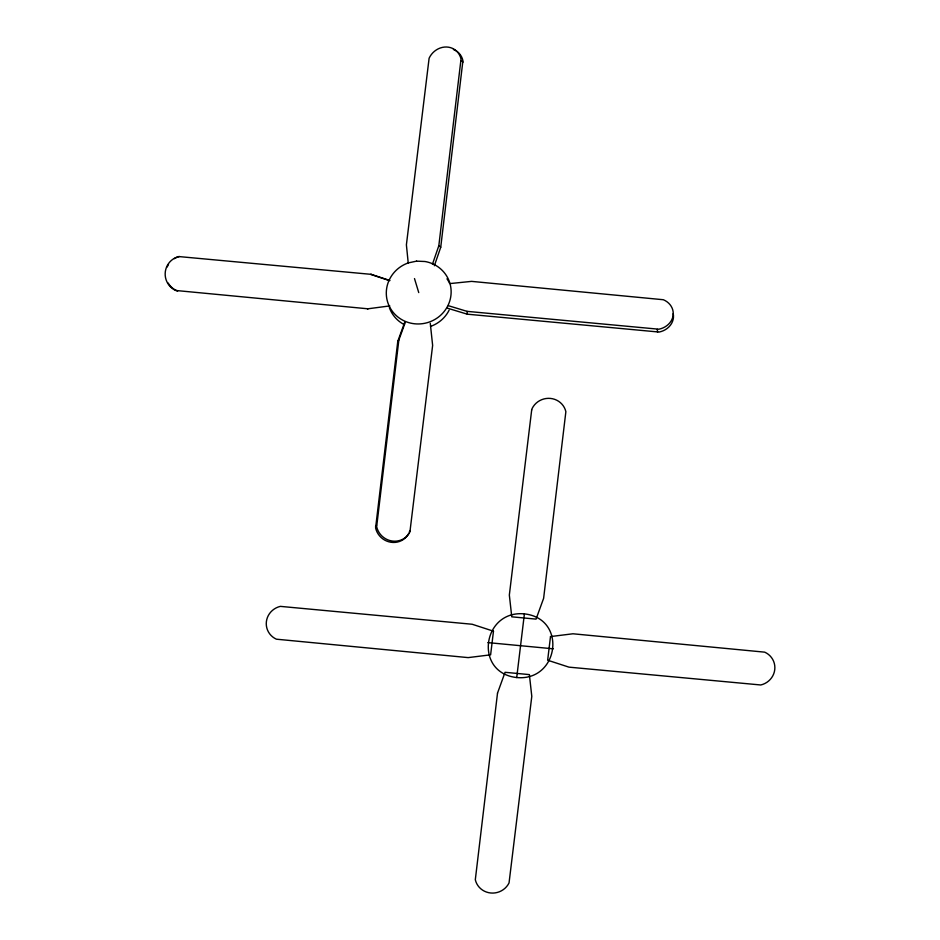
<?xml version="1.0" encoding="UTF-8"?>
<svg xmlns="http://www.w3.org/2000/svg" width="940" height="940" viewBox="0 0 940 940"><rect width="100%" height="100%" fill="white"/><g stroke="black" fill="none" stroke-linecap="round" stroke-linejoin="round"><path stroke-width="1.41" d="M408.853 533.215A18.024 17.284 39.9 0 1 390.829 542.239A18.024 17.284 39.9 0 1 375.601 527.928L397.785 341.291L404.764 322.15M430.285 323.337L432.635 345.403L409.911 531.958A18.024 17.284 39.9 0 1 391.874 540.982A18.024 17.284 39.9 0 1 376.658 526.67L398.842 340.033L405.316 322.255M432.459 264.222L438.827 245.704L461.023 59.102A18.024 16.332 -51.1 0 0 446.465 47A18.024 16.332 -51.1 0 0 429.11 58.233L406.397 244.835L408.265 263.388M434.362 265.762L440.731 247.243L462.927 60.642A18.024 16.332 -51.1 0 0 453.409 49.503M516.718 677.54L524.403 613.879C567.666 618.649 558.724 681.582 516.718 677.54C473.454 672.77 482.396 609.825 524.403 613.879M397.785 341.291L398.842 340.033M375.507 526.412L376.564 525.154M409.311 531.793L410.357 530.536M389.795 305.911L367.446 308.861L368.045 308.813L175.674 290.472A18.024 17.931 86.1 0 1 178.823 256.561L371.241 274.351L389.971 280.543M450.448 283.528L471.586 281.377L663.346 299.731A18.024 15.686 -5.1 0 1 673.099 315.605A18.024 15.686 -5.1 0 1 658.858 329.212L467.027 311.352L448.462 305.723M371.241 274.351L370.642 274.386L389.383 280.578M177.167 290.895L177.766 290.848L176.274 290.425A18.024 17.931 86.1 0 1 168.189 283.058M447.393 308.167L467.274 314.183L659.105 332.055A18.024 15.686 -5.1 0 0 673.216 313.607M487.848 642.607L553.272 648.811M461.105 60.583L463.009 62.122M438.827 245.704L440.731 247.243M414.493 278.581L418.747 292.587M657.307 329.317L657.553 332.149M467.027 311.352L467.274 314.183M449.132 310.165A32.512 31.372 -16.9 0 1 430.497 326.427M404.482 324.747A32.512 31.372 -16.9 0 1 389.348 307.58M446.97 278.816A32.512 31.372 -16.9 0 1 449.696 283.575M167.203 266.96A18.024 17.931 86.1 0 1 168.483 264.493M174.323 258.653A18.024 17.931 86.1 0 1 179.422 256.514M493.477 631.186L490.621 654.827L468.155 657.612L276.395 639.188A18.024 17.402 -16.9 0 1 266.384 621.645A18.024 17.402 -16.9 0 1 280.355 606.37L472.186 624.254L493.477 631.186M497.519 693.109L475.311 879.734A18.024 17.402 -16.9 0 0 490.774 893A18.024 17.402 -16.9 0 0 509.045 882.918L531.793 696.352L529.373 674.603L505.062 672.3L497.519 693.109M531.688 409.934L509.339 595.055L511.76 616.816L536.059 619.119L543.626 598.298L565.868 411.685A18.024 17.402 -16.9 0 0 550.417 398.419A18.024 17.402 -16.9 0 0 532.134 408.489L531.688 409.934M550.499 636.568L547.656 660.221L568.947 667.141L760.777 684.978A18.024 17.402 -16.9 0 0 774.748 669.703A18.024 17.402 -16.9 0 0 764.725 652.16L572.965 633.783L550.499 636.568M416.561 261.144L408.265 262.906A32.512 31.372 -16.9 0 0 393.461 312.703A32.512 31.372 -16.9 0 0 446.453 308.261A32.512 31.372 -16.9 0 0 425.009 261.508L416.561 261.144"/></g></svg>
